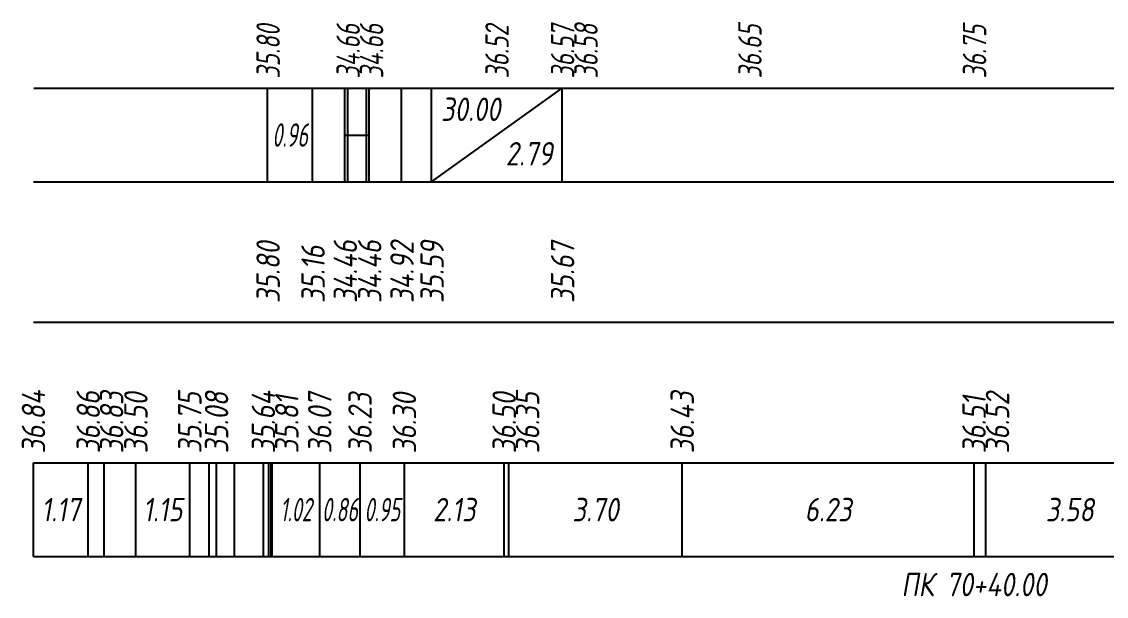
# Model space of a CAD drawing. Extents: x -717 to 1451, y -133302 to 233.
# Drawn here: x -308.2 to -192.4, y -111113.7 to -111052.4 of the extents above; entities that cross this region are included whole.
import ezdxf
from ezdxf.enums import TextEntityAlignment as Align

# ---------------------------------------------------------------- set-up
doc = ezdxf.new("R2010")
doc.units = 0
for name, color, linetype in [('Код_510', 7, 'Continuous'), ('Код_514', 1, 'Continuous'), ('Код_516', 1, 'Continuous'), ('Подписи поперечников', 7, 'Continuous'), ('Таблица', 7, 'Continuous')]:
    doc.layers.add(name, color=color, linetype=linetype)
doc.styles.add('М', font='romand.shx', dxfattribs={"width": 0.8, "oblique": 10, "height": 2.5})

msp = doc.modelspace()

# ---------------------------------------------------------------- linework, layer by layer
at = {"layer": 'Код_510'}
for p, q in [((-306.97, -111109.472), (-306.97, -111099.472)), ((-301.123, -111109.472), (-301.123, -111099.472)), ((-299.42, -111109.472), (-299.42, -111099.472)), ((-296.037, -111109.472), (-296.037, -111099.472)), ((-290.279, -111109.472), (-290.279, -111099.472)), ((-288.228, -111109.472), (-288.228, -111099.472)), ((-287.419, -111109.472), (-287.419, -111099.472)), ((-285.498, -111109.472), (-285.498, -111099.472)), ((-282.423, -111109.472), (-282.423, -111099.472)), ((-281.828, -111109.472), (-281.828, -111099.472)), ((-281.585, -111109.472), (-281.585, -111099.472)), ((-281.497, -111109.472), (-281.497, -111099.472)), ((-276.401, -111109.472), (-276.401, -111099.472)), ((-272.105, -111109.472), (-272.105, -111099.472)), ((-267.362, -111109.472), (-267.362, -111099.472)), ((-256.712, -111109.472), (-256.712, -111099.472)), ((-256.212, -111109.472), (-256.212, -111099.472)), ((-237.705, -111109.472), (-237.705, -111099.472)), ((-206.545, -111109.472), (-206.545, -111099.472)), ((-205.284, -111109.472), (-205.284, -111099.472))]:
    msp.add_line(p, q, dxfattribs=at)
at = {"layer": 'Код_516'}
for p, q in [((-281.97, -111069.472), (-281.97, -111059.472)), ((-277.175, -111069.472), (-277.175, -111059.472)), ((-277.175, -111069.472), (-277.175, -111059.472)), ((-273.727, -111069.472), (-273.727, -111059.472)), ((-273.425, -111069.472), (-273.425, -111059.472)), ((-271.425, -111069.472), (-271.425, -111059.472)), ((-271.122, -111069.472), (-271.122, -111059.472)), ((-267.675, -111069.472), (-267.675, -111059.472)), ((-267.675, -111069.472), (-267.675, -111059.472)), ((-264.47, -111069.472), (-264.47, -111059.472)), ((-264.47, -111069.472), (-250.528, -111059.472)), ((-250.528, -111069.472), (-250.528, -111059.472)), ((-273.727, -111064.472), (-273.425, -111064.472)), ((-273.425, -111064.472), (-271.425, -111064.472)), ((-271.425, -111064.472), (-271.122, -111064.472))]:
    msp.add_line(p, q, dxfattribs=at)
at = {"layer": 'Таблица'}
for p, q in [((-306.916, -111059.472), (-110.297, -111059.472)), ((-306.97, -111069.472), (-110.352, -111069.472)), ((-306.97, -111084.472), (-110.352, -111084.472)), ((-306.97, -111099.472), (-110.352, -111099.472)), ((-306.97, -111109.472), (-110.352, -111109.472))]:
    msp.add_line(p, q, dxfattribs=at)

# ---------------------------------------------------------------- texts
at = {"layer": 'Код_510', "style": 'М', "oblique": 10, "width": 0.8}
for s, p in [('36.84', (-306.97, -111098.472)), ('36.86', (-301.123, -111098.472)), ('36.83', (-298.623, -111098.472)), ('36.50', (-296.037, -111098.472)), ('35.75', (-290.279, -111098.472)), ('35.08', (-287.419, -111098.472)), ('35.64', (-282.423, -111098.472)), ('36.07', (-276.401, -111098.472)), ('36.23', (-272.105, -111098.472)), ('36.30', (-267.362, -111098.472)), ('36.50', (-256.712, -111098.472)), ('36.35', (-254.212, -111098.472)), ('36.43', (-237.705, -111098.472)), ('36.52', (-204.045, -111098.472)), ('35.81', (-279.923, -111098.472)), ('36.51', (-206.545, -111098.472))]:
    msp.add_text(s, height=2.5, rotation=90, dxfattribs=at).set_placement(p, align=Align.MIDDLE_LEFT)
at = {"layer": 'Код_510', "style": 'М', "oblique": 10}
for s, width, p in [('1.17', 0.8, (-304.046, -111104.472)), ('1.15', 0.8, (-293.158, -111104.472)), ('1.02', 0.6, (-278.949, -111104.472)), ('0.86', 0.6, (-274.253, -111104.472)), ('0.95', 0.6, (-269.734, -111104.472)), ('2.13', 0.8, (-262.037, -111104.472)), ('3.70', 0.8, (-246.959, -111104.472)), ('6.23', 0.8, (-222.125, -111104.472)), ('3.58', 0.8, (-196.323, -111104.472))]:
    msp.add_text(s, height=2.5, dxfattribs=dict(at, width=width)).set_placement(p, align=Align.MIDDLE_CENTER)
at = {"layer": 'Код_514', "style": 'М', "oblique": 10, "width": 0.7}
for s, p in [('35.80', (-281.916, -111058.433)), ('34.66', (-273.37, -111058.433)), ('34.66', (-270.87, -111058.433)), ('36.52', (-257.473, -111058.433)), ('36.57', (-250.473, -111058.433)), ('36.58', (-247.973, -111058.433)), ('36.65', (-230.473, -111058.433)), ('36.75', (-206.491, -111058.433))]:
    msp.add_text(s, height=2.5, rotation=90, dxfattribs=at).set_placement(p, align=Align.MIDDLE_LEFT)
at = {"layer": 'Код_516', "style": 'М', "oblique": 10, "width": 0.8}
msp.add_text('30.00', height=2.5, dxfattribs=at).set_placement((-263.47, -111060.472), align=Align.TOP_LEFT)
at = {"layer": 'Код_516', "style": 'М', "oblique": 10, "width": 0.6}
msp.add_text('0.96', height=2.5, dxfattribs=at).set_placement((-279.572, -111064.472), align=Align.MIDDLE_CENTER)
at = {"layer": 'Код_516', "style": 'М', "oblique": 10, "width": 0.8}
msp.add_text('2.79', height=2.5, dxfattribs=at).set_placement((-251.528, -111068.472), align=Align.BOTTOM_RIGHT)
for s, p in [('35.80', (-281.916, -111082.422)), ('34.46', (-273.673, -111082.422)), ('34.46', (-271.067, -111082.422)), ('34.92', (-267.62, -111082.422)), ('35.59', (-264.416, -111082.422)), ('35.67', (-250.473, -111082.422)), ('35.16', (-277.12, -111082.422))]:
    msp.add_text(s, height=2.5, rotation=90, dxfattribs=at).set_placement(p, align=Align.MIDDLE_LEFT)
at = {"layer": 'Подписи поперечников', "style": 'М', "oblique": 10, "width": 0.8}
msp.add_text('ПК 70+40.00', height=2.5, dxfattribs=at).set_placement((-206.545, -111114.472), align=Align.BOTTOM_CENTER)

doc.saveas('drawing.dxf')
